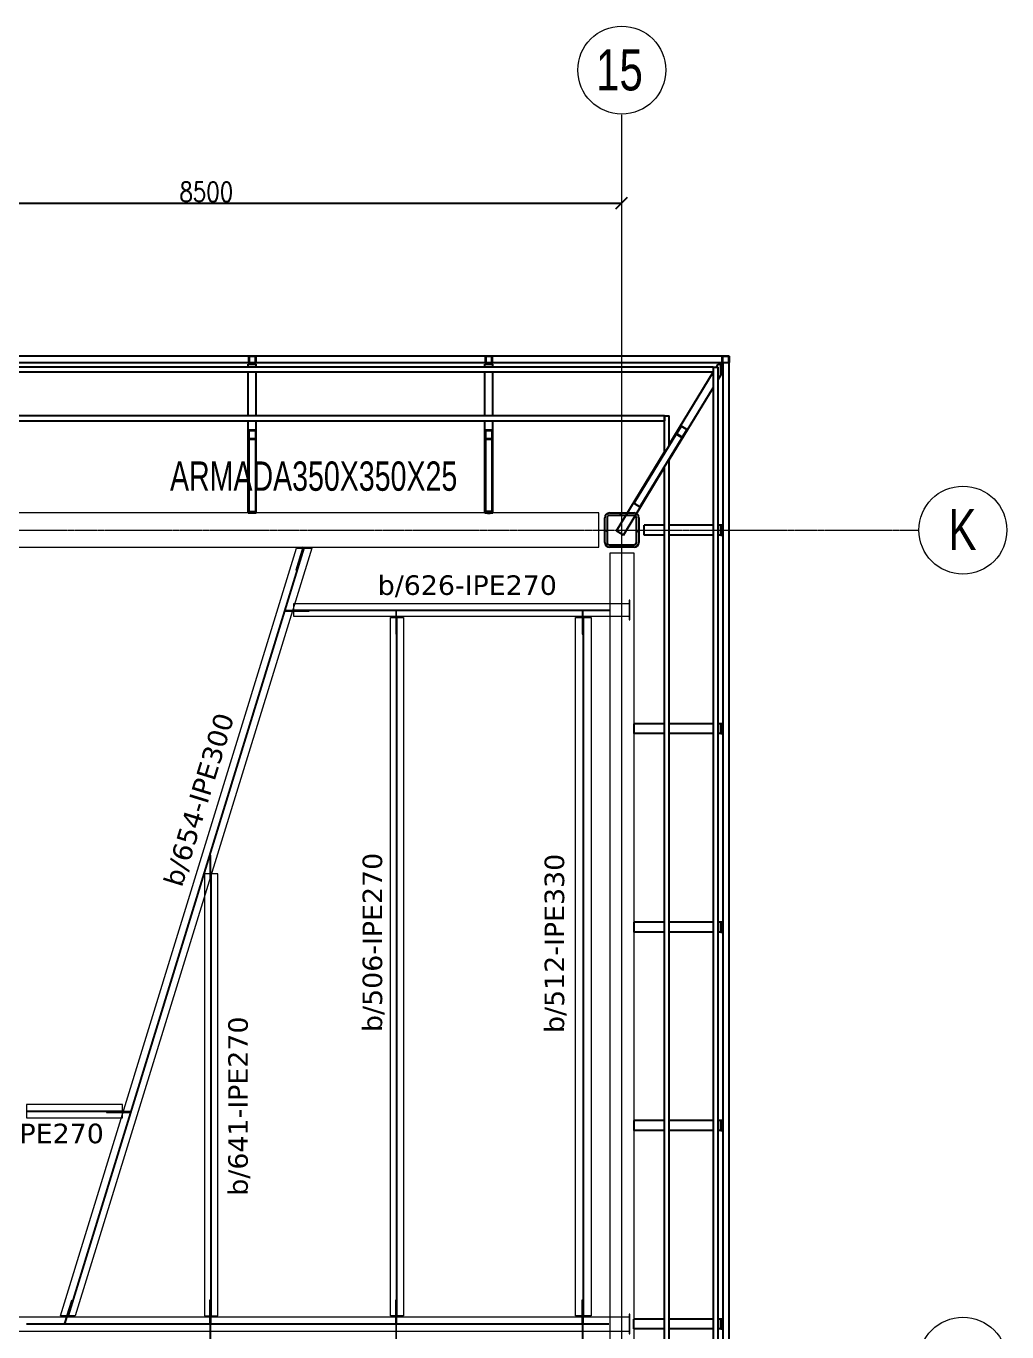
# Model space of a CAD drawing. Header units: millimetres. Extents: x -900 to 75397, y -21218 to 30654.
# Drawn here: x 65364 to 75397, y 17300 to 30654 of the extents above; entities that cross this region are included whole.
import ezdxf

# ---------------------------------------------------------------- set-up
doc = ezdxf.new("R2010")
doc.units = ezdxf.units.MM
doc.header["$LTSCALE"] = 0.9
doc.linetypes.add('Grid Line', pattern=[3.33375, 1.905, -0.47625, 0.47625, -0.47625])
for name, color, linetype, lineweight in [('0-3', 250, 'Continuous', 5), ('A_ALMA', 255, 'Continuous', 5), ('E_COLUMNAS-1', 254, 'Continuous', 25), ('E_COLUMNAS-2', 1, 'Continuous', 9), ('E_COLUMNAS-3', 1, 'Continuous', 35), ('E_COLUMNAS-4', 1, 'Continuous', 25), ('E_EJES', 8, 'Continuous', 9), ('E_EJES-1', 8, 'Grid Line', 9), ('E_TEXTO', 3, 'Continuous', 9), ('E_VIGAS', 5, 'Continuous', 9), ('E_VIGAS-1', 5, 'Continuous', 25), ('E_VIGAS-2', 1, 'Continuous', 25), ('P-PLATINA', 6, 'Continuous', 15), ('S-COLS-HDLN-1', 52, 'Continuous', 9), ('VIGAS_HCB', 253, 'Continuous', 15)]:
    doc.layers.add(name, color=color, linetype=linetype, lineweight=lineweight)
doc.layers.add('COTAS', color=8, linetype='Continuous')
doc.styles.add('Arial Narrow', font='', dxfattribs={"width": 0.85, "height": 0.3})
doc.styles.add('CNI_COTAS', font='romans.shx', dxfattribs={"width": 0.8})
doc.styles.add('Swis721 LtCn BT', font='swisscl.ttf', dxfattribs={"height": 0.42})
doc.styles.add('VERDANA', font='verdana.ttf')
doc.styles.get('Arial Narrow').set_extended_font_data('Arial Narrow')
doc.dimstyles.new('1.5', dxfattribs={"dimscale": 0, "dimtxt": 200, "dimasz": 120, "dimexe": 4, "dimexo": 4, "dimgap": 15, "dimtad": 1, "dimdec": 0, "dimzin": 4, "dimdsep": 46, "dimtxsty": 'CNI_COTAS', "dimblk": 'OBLIQUE', "dimcen": -0.09, "dimclrd": 256, "dimclrt": 3, "dimadec": 0, "dimazin": 0, "dimtfac": 1, "dimtdec": 0, "dimtmove": 2, "dimatfit": 0, "dimldrblk": 'OBLIQUE', "dimfxl": 0.05, "dimtolj": 1, "dimtzin": 0, "dimarcsym": 0})
pattern_1 = [(45, (0, 0), (-0.3768879, 0.3768879), []), (45, (0, 0.571), (-0.3768879, 0.3768879), [])]

# ---------------------------------------------------------------- blocks, each defined once
blk = doc.blocks.new('EST_SFM_VIGA-METALICA-SECCION-C - EST_SFM_VIGA-METALICA-UPN160-1604346-PLANTA DE PISO 14 N_E_ _56_55m')
at = {"layer": 'E_VIGAS-1'}
for p, q in [((30.11, 0.018), (-30.277, 0.018)), ((32.53, 0.018), (30.168, 0.018)), ((34.953, 0.018), (32.588, 0.018)), ((35.017, 0.018), (35.011, 0.018)), ((35.017, 0.018), (35.017, -0.047)), ((-30.272, -0.047), (30.104, -0.047)), ((30.105, -0.047), (30.172, -0.047)), ((30.173, -0.047), (32.524, -0.047)), ((32.525, -0.047), (32.592, -0.047)), ((32.593, -0.047), (34.947, -0.047)), ((34.949, -0.047), (35.015, -0.047))]:
    blk.add_line(p, q, dxfattribs=at)
blk = doc.blocks.new('EST_SFM_VIGA-METALICA-SECCION-C - EST_SFM_VIGA-METALICA-UPN100-1529792-PLANTA DE PISO 14 N_E_ _56_55m')
at = {"layer": 'E_VIGAS-2'}
for p, q in [((-13.568, -0.018), (-13.568, 0.032)), ((-13.263, 0.032), (-13.567, 0.032)), ((13.831, 0.032), (-13.129, 0.032)), ((-13.568, -0.018), (-13.181, -0.018)), ((-13.047, -0.018), (13.749, -0.018))]:
    blk.add_line(p, q, dxfattribs=at)
blk = doc.blocks.new('EST_SFM_VIGA-METALICA-SECCION-C - EST_SFM_VIGA-METALICA-UPN100-1530878-PLANTA DE PISO 14 N_E_ _56_55m')
at = {"layer": 'E_VIGAS-2'}
for p, q in [((-14.294, -0.032), (-14.294, 0.018)), ((14.54, 0.018), (-14.294, 0.018)), ((-14.294, -0.032), (14.54, -0.032))]:
    blk.add_line(p, q, dxfattribs=at)
blk = doc.blocks.new('EST_SFM_VIGA-METALICA-SECCION-C - EST_SFM_VIGA-METALICA-UPN160-1529890-PLANTA DE PISO 14 N_E_ _56_55m')
at = {"layer": 'E_VIGAS-1'}
for p, q in [((14.442, 0.018), (-14.49, 0.018)), ((-14.49, -0.047), (-14.49, 0.016)), ((-14.49, -0.047), (-14.487, -0.047)), ((-14.485, -0.047), (14.437, -0.047))]:
    blk.add_line(p, q, dxfattribs=at)
blk = doc.blocks.new('EST_SFM_VIGA-METALICA-SECCION-C - EST_SFM_VIGA-METALICA-UPN100-1526554-PLANTA DE PISO 14 N_E_ _56_55m')
at = {"layer": 'E_VIGAS-2'}
for p, q in [((34.942, 0.018), (-34.929, 0.018)), ((34.942, 0.018), (34.942, -0.032)), ((-34.929, -0.032), (34.942, -0.032))]:
    blk.add_line(p, q, dxfattribs=at)
blk = doc.blocks.new('EST_SFM_VIGA-METALICA-SECCION-C - EST_SFM_VIGA-METALICA-UPN100-1526616-PLANTA DE PISO 14 N_E_ _56_55m')
at = {"layer": 'E_VIGAS-2'}
for p, q in [((34.044, 0.032), (-34.827, 0.032)), ((34.044, 0.032), (34.044, -0.018)), ((-34.827, -0.018), (34.044, -0.018))]:
    blk.add_line(p, q, dxfattribs=at)
blk = doc.blocks.new('EST_SCM_COLUMNA-METALICA-SECCION-CUADRADA - EST_SCM_COLUMNA-TUBULAR-CUADRADA_PTEØ_70x70 e_3mm-V29-PLANTA DE PISO 14 N_E_ _56_55m')
at = {"layer": 'E_COLUMNAS-1'}
for p, q in [((-0.035, -0.029), (-0.035, 0.029)), ((-0.032, 0.029), (-0.032, -0.029)), ((-0.029, 0.035), (0.029, 0.035)), ((0.029, 0.032), (-0.029, 0.032)), ((0.032, -0.029), (0.032, 0.029)), ((0.035, 0.029), (0.035, -0.029)), ((-0.029, -0.032), (0.029, -0.032)), ((0.029, -0.035), (-0.029, -0.035))]:
    blk.add_line(p, q, dxfattribs=at)
for centre, radius, start, end in [((-0.029, 0.029), 0.006, 90, 180), ((-0.029, 0.029), 0.003, 90, 180), ((0.029, 0.029), 0.006, 0, 90), ((0.029, 0.029), 0.003, 0, 90), ((0.029, 0.029), 0.006, 10, 80), ((0.029, 0.029), 0.003, 30, 60), ((-0.029, -0.029), 0.006, 180, 270), ((-0.029, -0.029), 0.003, 180, 270), ((0.029, -0.029), 0.006, 270, 0), ((0.029, -0.029), 0.003, 270, 360)]:
    blk.add_arc(centre, radius, start, end, dxfattribs=at)
blk = doc.blocks.new('EST_SCM_COLUMNA-METALICA-SECCION-CUADRADA - EST_SCM_COLUMNA-TUBULAR-CUADRADA_PTEØ_70x70 e_3mm-V35-PLANTA DE PISO 14 N_E_ _56_55m')
at = {"layer": 'E_COLUMNAS-2'}
h = blk.add_hatch(dxfattribs=at)
h.set_pattern_fill('FP_4', color=256, style=0, pattern_type=2)
h.set_pattern_definition([(315, (-7.522, 167.908), (0.15909903, 0.15909903), [])])
h.paths.add_polyline_path([(-0.029, 0.035), (-0.033, 0.033), (-0.035, 0.029), (-0.031, 0.031)])
h.paths.add_polyline_path([(0.029, 0.035), (-0.029, 0.035), (-0.029, 0.032), (0.029, 0.032)])
h.paths.add_polyline_path([(0.029, 0.035), (0.031, 0.031), (0.035, 0.029), (0.033, 0.033)])
h.paths.add_polyline_path([(-0.035, -0.029), (-0.033, -0.033), (-0.029, -0.035), (-0.031, -0.031)])
h.paths.add_polyline_path([(-0.035, 0.029), (-0.035, -0.029), (-0.032, -0.029), (-0.032, 0.029)])
h.paths.add_polyline_path([(0.035, -0.029), (0.031, -0.031), (0.029, -0.035), (0.033, -0.033)])
h.paths.add_polyline_path([(0.032, 0.029), (0.032, -0.029), (0.035, -0.029), (0.035, 0.029)])
h.paths.add_polyline_path([(-0.029, -0.032), (-0.029, -0.035), (0.029, -0.035), (0.029, -0.032), (0.018, -0.032)])
at = {"layer": 'E_COLUMNAS-1'}
for p, q in [((-0.035, -0.029), (-0.035, 0.029)), ((-0.032, 0.029), (-0.032, -0.029)), ((-0.029, 0.035), (0.029, 0.035)), ((0.029, 0.032), (-0.029, 0.032)), ((0.032, -0.029), (0.032, 0.029)), ((0.035, 0.029), (0.035, -0.029)), ((-0.029, -0.032), (0.029, -0.032)), ((0.029, -0.035), (-0.029, -0.035))]:
    blk.add_line(p, q, dxfattribs=at)
for centre, radius, start, end in [((-0.029, 0.029), 0.006, 90, 180), ((-0.029, 0.029), 0.006, 90, 170), ((-0.029, 0.029), 0.003, 90, 180), ((-0.029, 0.029), 0.003, 90, 150), ((0.029, 0.029), 0.006, 0, 90), ((0.029, 0.029), 0.006, 10, 90), ((0.029, 0.029), 0.003, 0, 90), ((0.029, 0.029), 0.003, 30, 90), ((-0.029, -0.029), 0.006, 180, 270), ((-0.029, -0.029), 0.003, 180, 270), ((0.029, -0.029), 0.006, 270, 0), ((0.029, -0.029), 0.003, 270, 360)]:
    blk.add_arc(centre, radius, start, end, dxfattribs=at)
blk = doc.blocks.new('EST_SCM_COLUMNA-METALICA-SECCION-CUADRADA - EST_SCM_COLUMNA-TUBULAR-CUADRADA_PTEØ_70x70 e_3mm-V36-PLANTA DE PISO 14 N_E_ _56_55m')
at = {"layer": 'E_COLUMNAS-1'}
for p, q in [((-0.035, -0.029), (-0.035, 0.029)), ((-0.032, 0.029), (-0.032, -0.029)), ((-0.029, 0.035), (0.029, 0.035)), ((0.029, 0.032), (-0.029, 0.032)), ((0.032, -0.029), (0.032, 0.029)), ((0.035, 0.029), (0.035, -0.029)), ((-0.029, -0.032), (0.029, -0.032)), ((0.029, -0.035), (-0.029, -0.035))]:
    blk.add_line(p, q, dxfattribs=at)
for centre, radius, start, end in [((-0.029, 0.029), 0.006, 90, 180), ((-0.029, 0.029), 0.006, 90, 170), ((-0.029, 0.029), 0.003, 90, 180), ((-0.029, 0.029), 0.003, 90, 150), ((0.029, 0.029), 0.006, 0, 90), ((0.029, 0.029), 0.006, 10, 90), ((0.029, 0.029), 0.003, 0, 90), ((0.029, 0.029), 0.003, 30, 90), ((-0.029, -0.029), 0.006, 180, 270), ((-0.029, -0.029), 0.003, 180, 270), ((0.029, -0.029), 0.006, 270, 0), ((0.029, -0.029), 0.003, 270, 360)]:
    blk.add_arc(centre, radius, start, end, dxfattribs=at)
blk = doc.blocks.new('DCTIB_CNI_EST_MOD-1A-FAC_0001_rvt-2-PLANTA DE PISO 14 N_E_ _56_55m')
at = {"layer": 'E_VIGAS'}
h = blk.add_hatch(dxfattribs=at)
h.set_pattern_fill('FP_2', color=256, style=0, pattern_type=2)
h.set_pattern_definition(pattern_1)
h.paths.add_polyline_path([(-5.547, 167.111), (-5.545, 167.113), (-5.6, 167.146), (-5.601, 167.145), (-5.547, 167.112)])
h.paths.add_polyline_path([(-5.498, 167.191), (-5.497, 167.193), (-5.552, 167.226), (-5.553, 167.224), (-5.547, 167.221)])
h = blk.add_hatch(dxfattribs=at)
h.set_pattern_fill('FP_2', color=256, style=0, pattern_type=2)
h.set_pattern_definition(pattern_1)
h.paths.add_polyline_path([(-9.974, 167.094), (-9.91, 167.094), (-9.91, 167.096), (-9.974, 167.096)])
h.paths.add_polyline_path([(-9.977, 167.098), (-9.976, 167.098), (-9.977, 167.18)])
h.paths.add_polyline_path([(-9.909, 167.098), (-9.907, 167.098), (-9.909, 167.18)])
h.paths.add_polyline_path([(-9.974, 167.182), (-9.91, 167.182), (-9.91, 167.184), (-9.974, 167.184)])
at = {"layer": 'E_COLUMNAS-1'}
for centre, radius, start, end in [((-9.971, 167.879), 0.006, 190, 270), ((-9.971, 167.879), 0.006, 190, 270), ((-9.971, 167.879), 0.003, 210, 270), ((-9.971, 167.879), 0.003, 210, 270), ((-9.913, 167.879), 0.006, 270, 350), ((-9.913, 167.879), 0.006, 270, 350), ((-9.913, 167.879), 0.003, 270, 330), ((-9.913, 167.879), 0.003, 270, 330), ((-7.551, 167.879), 0.006, 190, 270), ((-7.551, 167.879), 0.006, 190, 270), ((-7.551, 167.879), 0.003, 210, 270), ((-7.551, 167.879), 0.003, 210, 270), ((-7.493, 167.879), 0.006, 270, 350), ((-7.493, 167.879), 0.006, 270, 350), ((-7.493, 167.879), 0.003, 270, 330), ((-7.493, 167.879), 0.003, 270, 330), ((-5.128, 167.879), 0.006, 190, 260), ((-5.128, 167.879), 0.006, 190, 260), ((-5.128, 167.879), 0.003, 210, 240), ((-5.128, 167.879), 0.003, 210, 240)]:
    blk.add_arc(centre, radius, start, end, dxfattribs=at)
at = {"layer": 'E_VIGAS-1'}
for p, q in [((-9.945, 167.876), (-9.945, 167.878)), ((-9.945, 167.864), (-9.945, 167.873)), ((-9.945, 167.859), (-9.945, 167.864)), ((-9.94, 167.878), (-9.94, 167.876)), ((-9.94, 167.873), (-9.94, 167.864)), ((-9.94, 167.864), (-9.94, 167.859)), ((-7.525, 167.876), (-7.525, 167.878)), ((-7.525, 167.864), (-7.525, 167.873)), ((-7.525, 167.859), (-7.525, 167.864)), ((-7.52, 167.878), (-7.52, 167.876)), ((-7.52, 167.873), (-7.52, 167.864)), ((-7.52, 167.864), (-7.52, 167.859)), ((-5.158, 167.878), (-5.17, 167.859)), ((-5.153, 167.873), (-5.153, 167.875)), ((-5.151, 167.868), (-5.152, 167.87)), ((-5.149, 167.864), (-5.15, 167.865)), ((-9.983, 167.859), (-9.955, 167.859)), ((-9.983, 167.858), (-9.983, 167.859)), ((-9.983, 167.858), (-9.901, 167.858)), ((-9.901, 167.858), (-9.983, 167.858)), ((-9.983, 167.83), (-9.983, 167.858)), ((-9.983, 167.33), (-9.983, 167.78)), ((-9.929, 167.859), (-9.901, 167.859)), ((-9.901, 167.859), (-9.901, 167.858)), ((-9.901, 167.83), (-9.901, 167.858)), ((-9.901, 167.33), (-9.901, 167.78)), ((-7.535, 167.859), (-7.563, 167.859)), ((-7.563, 167.859), (-7.535, 167.859)), ((-7.563, 167.858), (-7.563, 167.859)), ((-7.563, 167.858), (-7.481, 167.858)), ((-7.481, 167.858), (-7.563, 167.858)), ((-7.563, 167.83), (-7.563, 167.858)), ((-7.563, 167.33), (-7.563, 167.78)), ((-7.509, 167.859), (-7.481, 167.859)), ((-7.481, 167.859), (-7.509, 167.859)), ((-7.481, 167.859), (-7.481, 167.858)), ((-7.481, 167.83), (-7.481, 167.858)), ((-7.481, 167.33), (-7.481, 167.78)), ((-5.677, 167.038), (-5.227, 167.777)), ((-5.194, 167.83), (-5.177, 167.858)), ((-5.177, 167.859), (-5.148, 167.859)), ((-5.177, 167.858), (-5.149, 167.858)), ((-5.149, 167.858), (-5.177, 167.858)), ((-5.177, 167.701), (-5.149, 167.747)), ((-5.149, 167.747), (-5.149, 167.858)), ((-5.148, 167.853), (-5.148, 167.859)), ((-5.148, 167.859), (-5.148, 167.853)), ((-5.148, 167.802), (-5.148, 167.749)), ((-5.147, 167.761), (-5.129, 167.791)), ((-5.146, 167.835), (-5.143, 167.84)), ((-5.143, 167.831), (-5.146, 167.826)), ((-5.677, 166.88), (-5.227, 167.619)), ((-9.983, 166.337), (-9.983, 167.28)), ((-9.901, 166.337), (-9.901, 167.28)), ((-7.563, 166.337), (-7.563, 167.28)), ((-7.481, 166.337), (-7.481, 167.28)), ((-5.556, 167.224), (-5.602, 167.15)), ((-5.6, 167.149), (-5.555, 167.223)), ((-5.555, 167.223), (-5.56, 167.216)), ((-5.553, 167.224), (-5.498, 167.191)), ((-5.497, 167.193), (-5.552, 167.226)), ((-9.977, 167.18), (-9.977, 167.098)), ((-9.977, 167.098), (-9.977, 166.357)), ((-9.976, 167.18), (-9.976, 167.172)), ((-9.976, 167.098), (-9.976, 167.18)), ((-9.976, 167.098), (-9.976, 167.094)), ((-9.91, 167.184), (-9.974, 167.184)), ((-9.974, 167.182), (-9.91, 167.182)), ((-9.91, 167.096), (-9.974, 167.096)), ((-9.974, 167.094), (-9.91, 167.094)), ((-9.909, 167.172), (-9.909, 167.18)), ((-9.909, 167.18), (-9.909, 167.098)), ((-9.909, 167.094), (-9.909, 167.098)), ((-9.907, 167.098), (-9.907, 167.18)), ((-9.907, 166.357), (-9.907, 167.098)), ((-7.557, 167.18), (-7.557, 167.098)), ((-7.557, 167.098), (-7.557, 166.361)), ((-7.556, 167.18), (-7.556, 167.172)), ((-7.556, 167.098), (-7.556, 167.18)), ((-7.556, 167.098), (-7.556, 167.094)), ((-7.49, 167.184), (-7.554, 167.184)), ((-7.554, 167.182), (-7.49, 167.182)), ((-7.49, 167.096), (-7.554, 167.096)), ((-7.554, 167.094), (-7.49, 167.094)), ((-7.489, 167.172), (-7.489, 167.18)), ((-7.489, 167.18), (-7.489, 167.098)), ((-7.489, 167.094), (-7.489, 167.098)), ((-7.487, 167.098), (-7.487, 167.18)), ((-7.487, 166.361), (-7.487, 167.098)), ((-5.602, 167.15), (-6.034, 166.44)), ((-5.974, 166.404), (-5.542, 167.113)), ((-5.6, 167.149), (-5.602, 167.146)), ((-5.601, 167.145), (-5.547, 167.111)), ((-5.545, 167.113), (-5.6, 167.146)), ((-5.545, 167.111), (-5.543, 167.114)), ((-5.498, 167.188), (-5.543, 167.114)), ((-5.542, 167.113), (-5.497, 167.188)), ((-5.502, 167.181), (-5.498, 167.188)), ((-6.215, 166.155), (-5.727, 166.956)), ((-6.145, 166.112), (-5.727, 166.798)), ((-6.033, 166.435), (-5.979, 166.402)), ((-9.901, 166.337), (-9.983, 166.337)), ((-9.974, 166.353), (-9.91, 166.353)), ((-7.481, 166.337), (-7.563, 166.337)), ((-7.535, 166.337), (-7.563, 166.337)), ((-7.554, 166.357), (-7.49, 166.357)), ((-7.525, 166.337), (-7.519, 166.337)), ((-7.525, 166.337), (-7.525, 166.337)), ((-7.52, 166.337), (-7.52, 166.337)), ((-7.481, 166.337), (-7.509, 166.337)), ((-6.145, 166.112), (-6.215, 166.155)), ((-5.934, 166.112), (-5.934, 166.212)), ((-5.727, 166.212), (-5.934, 166.212)), ((-5.227, 166.212), (-5.677, 166.212)), ((-5.149, 166.212), (-5.177, 166.212)), ((-5.149, 166.212), (-5.149, 166.112)), ((-5.149, 166.112), (-5.149, 166.212)), ((-5.149, 166.212), (-5.148, 166.212)), ((-5.148, 166.212), (-5.148, 166.175)), ((-5.129, 166.212), (-5.148, 166.212)), ((-5.148, 166.165), (-5.143, 166.165)), ((-5.143, 166.165), (-5.148, 166.165)), ((-5.148, 166.165), (-5.143, 166.165)), ((-5.143, 166.16), (-5.148, 166.16)), ((-5.143, 166.16), (-5.148, 166.16)), ((-5.148, 166.16), (-5.143, 166.16)), ((-5.148, 166.15), (-5.148, 166.112)), ((-5.143, 166.165), (-5.129, 166.165)), ((-5.129, 166.16), (-5.143, 166.16)), ((-5.727, 166.112), (-5.934, 166.112)), ((-5.227, 166.112), (-5.677, 166.112)), ((-5.149, 166.112), (-5.177, 166.112)), ((-5.148, 166.112), (-5.149, 166.112)), ((-5.148, 166.112), (-5.129, 166.112)), ((-6.037, 164.082), (-6.037, 164.182)), ((-5.727, 164.182), (-6.037, 164.182)), ((-5.227, 164.182), (-5.677, 164.182)), ((-5.149, 164.182), (-5.177, 164.182)), ((-5.149, 164.182), (-5.149, 164.082)), ((-5.149, 164.082), (-5.149, 164.182)), ((-5.149, 164.182), (-5.148, 164.182)), ((-5.148, 164.182), (-5.148, 164.145)), ((-5.129, 164.182), (-5.148, 164.182)), ((-5.148, 164.135), (-5.143, 164.135)), ((-5.143, 164.135), (-5.148, 164.135)), ((-5.148, 164.135), (-5.143, 164.135)), ((-5.143, 164.13), (-5.148, 164.13)), ((-5.143, 164.13), (-5.148, 164.13)), ((-5.148, 164.13), (-5.143, 164.13)), ((-5.143, 164.135), (-5.129, 164.135)), ((-5.129, 164.13), (-5.143, 164.13)), ((-5.727, 164.082), (-6.037, 164.082)), ((-5.227, 164.082), (-5.677, 164.082)), ((-5.149, 164.082), (-5.177, 164.082)), ((-5.148, 164.082), (-5.149, 164.082)), ((-5.148, 164.12), (-5.148, 164.082)), ((-5.148, 164.082), (-5.129, 164.082)), ((-6.037, 162.052), (-6.037, 162.152)), ((-5.727, 162.152), (-6.037, 162.152)), ((-5.227, 162.152), (-5.677, 162.152)), ((-5.149, 162.152), (-5.177, 162.152)), ((-5.149, 162.152), (-5.149, 162.052)), ((-5.149, 162.052), (-5.149, 162.152)), ((-5.149, 162.152), (-5.148, 162.152)), ((-5.148, 162.152), (-5.148, 162.115)), ((-5.129, 162.152), (-5.148, 162.152)), ((-5.727, 162.052), (-6.037, 162.052)), ((-5.227, 162.052), (-5.677, 162.052)), ((-5.149, 162.052), (-5.177, 162.052)), ((-5.148, 162.052), (-5.149, 162.052)), ((-5.148, 162.105), (-5.143, 162.105)), ((-5.143, 162.105), (-5.148, 162.105)), ((-5.148, 162.105), (-5.143, 162.105)), ((-5.143, 162.1), (-5.148, 162.1)), ((-5.143, 162.1), (-5.148, 162.1)), ((-5.148, 162.1), (-5.143, 162.1)), ((-5.148, 162.09), (-5.148, 162.052)), ((-5.148, 162.052), (-5.129, 162.052)), ((-5.143, 162.105), (-5.129, 162.105)), ((-5.129, 162.1), (-5.143, 162.1)), ((-6.037, 160.023), (-6.037, 160.123)), ((-5.727, 160.123), (-6.037, 160.123)), ((-5.227, 160.123), (-5.677, 160.123)), ((-5.149, 160.123), (-5.177, 160.123)), ((-5.149, 160.123), (-5.149, 160.023)), ((-5.149, 160.023), (-5.149, 160.123)), ((-5.149, 160.123), (-5.148, 160.123)), ((-5.148, 160.123), (-5.148, 160.085)), ((-5.129, 160.123), (-5.148, 160.123)), ((-5.727, 160.023), (-6.037, 160.023)), ((-5.227, 160.023), (-5.677, 160.023)), ((-5.149, 160.023), (-5.177, 160.023)), ((-5.148, 160.023), (-5.149, 160.023)), ((-5.148, 160.075), (-5.143, 160.075)), ((-5.143, 160.075), (-5.148, 160.075)), ((-5.148, 160.075), (-5.143, 160.075)), ((-5.143, 160.07), (-5.148, 160.07)), ((-5.143, 160.07), (-5.148, 160.07)), ((-5.148, 160.07), (-5.143, 160.07)), ((-5.148, 160.06), (-5.148, 160.023)), ((-5.148, 160.023), (-5.129, 160.023)), ((-5.143, 160.075), (-5.129, 160.075)), ((-5.129, 160.07), (-5.143, 160.07)), ((-6.038, 157.993), (-6.038, 158.093)), ((-5.727, 158.093), (-6.038, 158.093)), ((-5.727, 157.993), (-6.038, 157.993)), ((-5.227, 158.093), (-5.677, 158.093)), ((-5.227, 157.993), (-5.677, 157.993)), ((-5.149, 158.093), (-5.177, 158.093)), ((-5.149, 157.993), (-5.177, 157.993)), ((-5.149, 158.093), (-5.149, 157.993)), ((-5.149, 157.993), (-5.149, 158.093)), ((-5.149, 158.093), (-5.148, 158.093)), ((-5.148, 157.993), (-5.149, 157.993)), ((-5.148, 158.093), (-5.148, 158.055)), ((-5.129, 158.093), (-5.148, 158.093)), ((-5.148, 158.045), (-5.143, 158.045)), ((-5.143, 158.045), (-5.148, 158.045)), ((-5.148, 158.045), (-5.143, 158.045)), ((-5.143, 158.04), (-5.148, 158.04)), ((-5.143, 158.04), (-5.148, 158.04)), ((-5.148, 158.04), (-5.143, 158.04)), ((-5.148, 158.03), (-5.148, 157.993)), ((-5.148, 157.993), (-5.129, 157.993)), ((-5.143, 158.045), (-5.129, 158.045)), ((-5.129, 158.04), (-5.143, 158.04))]:
    blk.add_line(p, q, dxfattribs=at)
at = {"layer": 'E_VIGAS-1', "flags": 128}
for points in [[(-5.135, 167.854), (-5.138, 167.855), (-5.142, 167.857), (-5.146, 167.861), (-5.149, 167.864), (-5.152, 167.869), (-5.153, 167.874), (-5.154, 167.878)], [(-5.143, 167.84), (-5.138, 167.848), (-5.133, 167.857), (-5.129, 167.863)], [(-5.177, 167.858), (-5.177, 167.858), (-5.177, 167.859)], [(-5.148, 167.749), (-5.149, 167.747), (-5.149, 167.747)], [(-5.129, 167.854), (-5.133, 167.847), (-5.138, 167.838), (-5.143, 167.831)], [(-5.552, 167.226), (-5.552, 167.226), (-5.553, 167.226), (-5.554, 167.226), (-5.555, 167.226), (-5.555, 167.225), (-5.556, 167.225), (-5.556, 167.224)], [(-5.555, 167.223), (-5.555, 167.224), (-5.555, 167.224), (-5.554, 167.224), (-5.554, 167.224), (-5.554, 167.224), (-5.553, 167.224), (-5.553, 167.224), (-5.553, 167.224)], [(-9.974, 167.184), (-9.975, 167.184), (-9.975, 167.184), (-9.976, 167.183), (-9.976, 167.183), (-9.977, 167.182), (-9.977, 167.181), (-9.977, 167.18)], [(-9.977, 167.098), (-9.977, 167.097), (-9.977, 167.096), (-9.976, 167.095), (-9.976, 167.095), (-9.975, 167.094), (-9.975, 167.094), (-9.974, 167.094)], [(-9.976, 167.18), (-9.976, 167.181), (-9.975, 167.181), (-9.975, 167.182), (-9.975, 167.182), (-9.975, 167.182), (-9.974, 167.182), (-9.974, 167.182)], [(-9.974, 167.096), (-9.974, 167.096), (-9.975, 167.096), (-9.975, 167.096), (-9.975, 167.096), (-9.975, 167.097), (-9.976, 167.097), (-9.976, 167.098)], [(-9.907, 167.18), (-9.907, 167.181), (-9.907, 167.182), (-9.908, 167.183), (-9.908, 167.183), (-9.909, 167.184), (-9.909, 167.184), (-9.91, 167.184)], [(-9.91, 167.182), (-9.91, 167.182), (-9.909, 167.182), (-9.909, 167.182), (-9.909, 167.182), (-9.909, 167.181), (-9.909, 167.181), (-9.909, 167.18)], [(-9.91, 167.094), (-9.909, 167.094), (-9.909, 167.094), (-9.908, 167.095), (-9.908, 167.095), (-9.907, 167.096), (-9.907, 167.097), (-9.907, 167.098)], [(-9.909, 167.098), (-9.909, 167.097), (-9.909, 167.097), (-9.909, 167.096), (-9.909, 167.096), (-9.909, 167.096), (-9.91, 167.096), (-9.91, 167.096)], [(-7.554, 167.184), (-7.555, 167.184), (-7.555, 167.184), (-7.556, 167.183), (-7.556, 167.183), (-7.557, 167.182), (-7.557, 167.181), (-7.557, 167.18)], [(-7.557, 167.098), (-7.557, 167.097), (-7.557, 167.096), (-7.556, 167.095), (-7.556, 167.095), (-7.555, 167.094), (-7.555, 167.094), (-7.554, 167.094)], [(-7.556, 167.18), (-7.556, 167.181), (-7.555, 167.181), (-7.555, 167.182), (-7.555, 167.182), (-7.555, 167.182), (-7.554, 167.182), (-7.554, 167.182)], [(-7.554, 167.096), (-7.554, 167.096), (-7.555, 167.096), (-7.555, 167.096), (-7.555, 167.096), (-7.555, 167.097), (-7.556, 167.097), (-7.556, 167.098)], [(-7.487, 167.18), (-7.487, 167.181), (-7.487, 167.182), (-7.488, 167.183), (-7.488, 167.183), (-7.489, 167.184), (-7.489, 167.184), (-7.49, 167.184)], [(-7.49, 167.182), (-7.49, 167.182), (-7.489, 167.182), (-7.489, 167.182), (-7.489, 167.182), (-7.489, 167.181), (-7.489, 167.181), (-7.489, 167.18)], [(-7.49, 167.094), (-7.489, 167.094), (-7.489, 167.094), (-7.488, 167.095), (-7.488, 167.095), (-7.487, 167.096), (-7.487, 167.097), (-7.487, 167.098)], [(-7.489, 167.098), (-7.489, 167.097), (-7.489, 167.097), (-7.489, 167.096), (-7.489, 167.096), (-7.489, 167.096), (-7.49, 167.096), (-7.49, 167.096)], [(-5.602, 167.15), (-5.602, 167.149), (-5.602, 167.148), (-5.602, 167.147), (-5.602, 167.146), (-5.602, 167.146), (-5.602, 167.145), (-5.601, 167.145)], [(-5.6, 167.146), (-5.6, 167.147), (-5.601, 167.147), (-5.601, 167.147), (-5.601, 167.148), (-5.601, 167.148), (-5.601, 167.149), (-5.6, 167.149)], [(-5.547, 167.111), (-5.546, 167.111), (-5.545, 167.111), (-5.544, 167.111), (-5.544, 167.112), (-5.543, 167.112), (-5.542, 167.113), (-5.542, 167.113)], [(-5.543, 167.114), (-5.543, 167.114), (-5.544, 167.113), (-5.544, 167.113), (-5.544, 167.113), (-5.545, 167.113), (-5.545, 167.113), (-5.545, 167.113)], [(-5.498, 167.191), (-5.498, 167.191), (-5.498, 167.19), (-5.498, 167.19), (-5.498, 167.19), (-5.498, 167.189), (-5.498, 167.189), (-5.498, 167.188)], [(-5.497, 167.188), (-5.496, 167.188), (-5.496, 167.189), (-5.496, 167.19), (-5.496, 167.191), (-5.496, 167.192), (-5.497, 167.192), (-5.497, 167.193)], [(-6.034, 166.44), (-6.034, 166.44), (-6.034, 166.439), (-6.034, 166.438), (-6.034, 166.437), (-6.034, 166.436), (-6.034, 166.436), (-6.033, 166.435)], [(-5.979, 166.402), (-5.978, 166.402), (-5.977, 166.402), (-5.977, 166.402), (-5.976, 166.402), (-5.975, 166.403), (-5.974, 166.403), (-5.974, 166.404)], [(-9.977, 166.357), (-9.977, 166.356), (-9.977, 166.355), (-9.976, 166.355), (-9.976, 166.354), (-9.975, 166.354), (-9.975, 166.353), (-9.974, 166.353)], [(-9.91, 166.353), (-9.909, 166.353), (-9.909, 166.354), (-9.908, 166.354), (-9.908, 166.355), (-9.907, 166.355), (-9.907, 166.356), (-9.907, 166.357)], [(-7.557, 166.361), (-7.557, 166.36), (-7.557, 166.359), (-7.556, 166.359), (-7.556, 166.358), (-7.555, 166.358), (-7.555, 166.357), (-7.554, 166.357)], [(-7.49, 166.357), (-7.489, 166.357), (-7.489, 166.358), (-7.488, 166.358), (-7.488, 166.359), (-7.487, 166.359), (-7.487, 166.36), (-7.487, 166.361)]]:
    blk.add_lwpolyline(points, dxfattribs=at)
at = {"layer": 'E_VIGAS-1'}
for centre, start_param, end_param in [((-7.535, 166.337), 4.712389, 6.283185), ((-7.535, 166.337), 0.785398, 1.308997), ((-7.535, 166.337), 0, 0.523599), ((-7.509, 166.337), 3.141593, 4.712389), ((-7.509, 166.337), 2.617994, 3.141593), ((-7.509, 166.337), 1.832596, 2.356194)]:
    blk.add_ellipse(centre, major_axis=(0.0107, 0), ratio=0.003149, start_param=start_param, end_param=end_param, dxfattribs=at)
for points, knots in [([(-9.945, 167.864), (-9.945, 167.863), (-9.945, 167.862), (-9.947, 167.86), (-9.948, 167.86), (-9.95, 167.859), (-9.951, 167.859), (-9.952, 167.859), (-9.954, 167.859), (-9.955, 167.859)], [0, 0, 0, 0, 0.285714, 0.428571, 0.571429, 0.678571, 0.732143, 0.785714, 1, 1, 1, 1]), ([(-9.955, 167.859), (-9.954, 167.859), (-9.953, 167.859), (-9.95, 167.859), (-9.948, 167.86), (-9.946, 167.86), (-9.945, 167.862), (-9.945, 167.863), (-9.945, 167.864)], [0, 0, 0, 0, 0.142857, 0.285714, 0.428571, 0.571429, 0.785714, 1, 1, 1, 1]), ([(-9.94, 167.864), (-9.94, 167.863), (-9.939, 167.862), (-9.938, 167.86), (-9.936, 167.86), (-9.935, 167.859), (-9.934, 167.859), (-9.932, 167.859), (-9.93, 167.859), (-9.929, 167.859)], [0, 0, 0, 0, 0.285714, 0.428571, 0.571429, 0.678571, 0.732143, 0.785714, 1, 1, 1, 1]), ([(-9.929, 167.859), (-9.93, 167.859), (-9.931, 167.859), (-9.934, 167.859), (-9.936, 167.86), (-9.938, 167.86), (-9.939, 167.862), (-9.94, 167.863), (-9.94, 167.864)], [0, 0, 0, 0, 0.142857, 0.285714, 0.428571, 0.571429, 0.785714, 1, 1, 1, 1]), ([(-7.525, 167.864), (-7.525, 167.863), (-7.525, 167.862), (-7.527, 167.86), (-7.528, 167.86), (-7.53, 167.859), (-7.531, 167.859), (-7.532, 167.859), (-7.534, 167.859), (-7.535, 167.859)], [0, 0, 0, 0, 0.285714, 0.428571, 0.571429, 0.678571, 0.732143, 0.785714, 1, 1, 1, 1]), ([(-7.535, 167.859), (-7.534, 167.859), (-7.533, 167.859), (-7.53, 167.859), (-7.528, 167.859), (-7.526, 167.86), (-7.525, 167.862), (-7.525, 167.863), (-7.525, 167.864)], [0, 0, 0, 0, 0.142857, 0.285714, 0.428571, 0.571429, 0.785714, 1, 1, 1, 1]), ([(-7.52, 167.864), (-7.52, 167.863), (-7.519, 167.861), (-7.518, 167.86), (-7.516, 167.86), (-7.515, 167.859), (-7.514, 167.859), (-7.512, 167.859), (-7.51, 167.859), (-7.509, 167.859)], [0, 0, 0, 0, 0.285714, 0.428571, 0.571429, 0.678571, 0.732143, 0.785714, 1, 1, 1, 1]), ([(-7.509, 167.859), (-7.51, 167.859), (-7.511, 167.859), (-7.514, 167.859), (-7.516, 167.86), (-7.518, 167.86), (-7.519, 167.862), (-7.52, 167.863), (-7.52, 167.864)], [0, 0, 0, 0, 0.142857, 0.285714, 0.428571, 0.571429, 0.785714, 1, 1, 1, 1]), ([(-5.148, 167.853), (-5.148, 167.852), (-5.148, 167.85), (-5.148, 167.848), (-5.148, 167.847), (-5.148, 167.846), (-5.148, 167.845), (-5.148, 167.844), (-5.148, 167.844), (-5.148, 167.843), (-5.147, 167.843), (-5.147, 167.843), (-5.147, 167.843)], [-1, -1, -1, -1, -0.8571429, -0.7857143, -0.75, -0.7142857, -0.6785714, -0.6428571, -0.6071429, -0.5892857, -0.5803571, -0.5714286, -0.5714286, -0.5714286, -0.5714286]), ([(-5.143, 167.84), (-5.143, 167.84), (-5.144, 167.839), (-5.144, 167.839), (-5.145, 167.838), (-5.145, 167.838), (-5.145, 167.838), (-5.146, 167.838), (-5.146, 167.838), (-5.146, 167.838), (-5.146, 167.839), (-5.147, 167.839), (-5.147, 167.84), (-5.147, 167.84), (-5.147, 167.84), (-5.147, 167.84), (-5.147, 167.84), (-5.147, 167.841), (-5.147, 167.841), (-5.147, 167.842), (-5.147, 167.842), (-5.147, 167.843), (-5.147, 167.843), (-5.147, 167.843), (-5.148, 167.843), (-5.148, 167.844), (-5.148, 167.844), (-5.148, 167.845), (-5.148, 167.846), (-5.148, 167.847), (-5.148, 167.848), (-5.148, 167.85), (-5.148, 167.852), (-5.148, 167.853)], [-1, -1, -1, -1, -0.928571, -0.857143, -0.839286, -0.821429, -0.785714, -0.75, -0.714286, -0.678571, -0.642857, -0.607143, -0.589286, -0.580357, -0.571429, -0.5625, -0.553571, -0.535714, -0.5, -0.464286, -0.446429, -0.4375, -0.428571, -0.419643, -0.410714, -0.392857, -0.357143, -0.321429, -0.285714, -0.25, -0.214286, -0.142857, 0, 0, 0, 0]), ([(-5.143, 167.831), (-5.144, 167.829), (-5.146, 167.824), (-5.147, 167.816), (-5.148, 167.809), (-5.148, 167.804), (-5.148, 167.802)], [0, 0, 0, 0, 0.285714, 0.571429, 0.785714, 1, 1, 1, 1]), ([(-5.146, 167.838), (-5.146, 167.838), (-5.146, 167.838), (-5.145, 167.838), (-5.145, 167.838), (-5.145, 167.838), (-5.144, 167.839), (-5.144, 167.839), (-5.143, 167.84), (-5.143, 167.84)], [-0.2857143, -0.2857143, -0.2857143, -0.2857143, -0.25, -0.2142857, -0.1785714, -0.1607143, -0.1428571, -0.0714286, 0, 0, 0, 0]), ([(-5.146, 167.824), (-5.145, 167.825), (-5.145, 167.827), (-5.143, 167.83), (-5.143, 167.831)], [0.7143088, 0.7143088, 0.7143088, 0.7143088, 0.8571429, 1, 1, 1, 1]), ([(-5.148, 166.175), (-5.148, 166.174), (-5.148, 166.173), (-5.147, 166.17), (-5.147, 166.169), (-5.146, 166.167), (-5.145, 166.165), (-5.143, 166.165), (-5.143, 166.165)], [0, 0, 0, 0, 0.142857, 0.285714, 0.428571, 0.571429, 0.785714, 1, 1, 1, 1]), ([(-5.143, 166.16), (-5.143, 166.16), (-5.144, 166.159), (-5.145, 166.159), (-5.146, 166.158), (-5.147, 166.156), (-5.147, 166.155), (-5.147, 166.154), (-5.148, 166.152), (-5.148, 166.151), (-5.148, 166.15)], [0, 0, 0, 0, 0.142857, 0.285714, 0.428571, 0.571429, 0.678571, 0.732143, 0.785714, 1, 1, 1, 1]), ([(-5.148, 164.145), (-5.148, 164.144), (-5.148, 164.143), (-5.147, 164.14), (-5.147, 164.139), (-5.146, 164.137), (-5.145, 164.136), (-5.143, 164.135), (-5.143, 164.135)], [0, 0, 0, 0, 0.142857, 0.285714, 0.428571, 0.571429, 0.785714, 1, 1, 1, 1]), ([(-5.143, 164.13), (-5.143, 164.13), (-5.144, 164.13), (-5.145, 164.129), (-5.146, 164.128), (-5.147, 164.126), (-5.147, 164.125), (-5.147, 164.124), (-5.148, 164.122), (-5.148, 164.121), (-5.148, 164.12)], [0, 0, 0, 0, 0.142857, 0.285714, 0.428571, 0.571429, 0.678571, 0.732143, 0.785714, 1, 1, 1, 1]), ([(-5.148, 162.115), (-5.148, 162.114), (-5.148, 162.113), (-5.147, 162.111), (-5.147, 162.109), (-5.146, 162.107), (-5.145, 162.106), (-5.143, 162.105), (-5.143, 162.105)], [0, 0, 0, 0, 0.142857, 0.285714, 0.428571, 0.571429, 0.785714, 1, 1, 1, 1]), ([(-5.143, 162.1), (-5.143, 162.1), (-5.144, 162.1), (-5.145, 162.099), (-5.146, 162.098), (-5.147, 162.096), (-5.147, 162.095), (-5.147, 162.094), (-5.148, 162.093), (-5.148, 162.091), (-5.148, 162.09)], [0, 0, 0, 0, 0.142857, 0.285714, 0.428571, 0.571429, 0.678571, 0.732143, 0.785714, 1, 1, 1, 1]), ([(-5.148, 160.085), (-5.148, 160.084), (-5.148, 160.083), (-5.147, 160.081), (-5.147, 160.079), (-5.146, 160.077), (-5.145, 160.076), (-5.143, 160.075), (-5.143, 160.075)], [0, 0, 0, 0, 0.142857, 0.285714, 0.428571, 0.571429, 0.785714, 1, 1, 1, 1]), ([(-5.143, 160.07), (-5.143, 160.07), (-5.144, 160.07), (-5.145, 160.069), (-5.146, 160.068), (-5.147, 160.067), (-5.147, 160.065), (-5.147, 160.064), (-5.148, 160.063), (-5.148, 160.061), (-5.148, 160.06)], [0, 0, 0, 0, 0.142857, 0.285714, 0.428571, 0.571429, 0.678571, 0.732143, 0.785714, 1, 1, 1, 1]), ([(-5.148, 158.055), (-5.148, 158.054), (-5.148, 158.053), (-5.147, 158.051), (-5.147, 158.049), (-5.146, 158.047), (-5.145, 158.046), (-5.143, 158.045), (-5.143, 158.045)], [0, 0, 0, 0, 0.142857, 0.285714, 0.428571, 0.571429, 0.785714, 1, 1, 1, 1]), ([(-5.143, 158.04), (-5.143, 158.04), (-5.144, 158.04), (-5.145, 158.039), (-5.146, 158.038), (-5.147, 158.037), (-5.147, 158.035), (-5.147, 158.034), (-5.148, 158.033), (-5.148, 158.031), (-5.148, 158.03)], [0, 0, 0, 0, 0.142857, 0.285714, 0.428571, 0.571429, 0.678571, 0.732143, 0.785714, 1, 1, 1, 1])]:
    blk.add_open_spline(points, degree=3, knots=knots, dxfattribs=at)
for points in [[(-5.148, 167.859), (-5.148, 167.859), (-5.149, 167.858), (-5.149, 167.858), (-5.149, 167.858)], [(-5.148, 167.802), (-5.148, 167.803), (-5.148, 167.807), (-5.148, 167.811), (-5.147, 167.814), (-5.147, 167.815)]]:
    blk.add_open_spline(points, degree=3, dxfattribs=at)
at = {"layer": 'E_COLUMNAS-1', "rotation": 180}
for name, p in [('EST_SCM_COLUMNA-METALICA-SECCION-CUADRADA - EST_SCM_COLUMNA-TUBULAR-CUADRADA_PTEØ_70x70 e_3mm-V36-PLANTA DE PISO 14 N_E_ _56_55m', (-9.942, 167.908)), ('EST_SCM_COLUMNA-METALICA-SECCION-CUADRADA - EST_SCM_COLUMNA-TUBULAR-CUADRADA_PTEØ_70x70 e_3mm-V35-PLANTA DE PISO 14 N_E_ _56_55m', (-7.522, 167.908)), ('EST_SCM_COLUMNA-METALICA-SECCION-CUADRADA - EST_SCM_COLUMNA-TUBULAR-CUADRADA_PTEØ_70x70 e_3mm-V29-PLANTA DE PISO 14 N_E_ _56_55m', (-5.099, 167.908))]:
    blk.add_blockref(name, p, dxfattribs=at)
at = {"layer": 'E_VIGAS-1'}
for name, p in [('EST_SFM_VIGA-METALICA-SECCION-C - EST_SFM_VIGA-METALICA-UPN160-1604346-PLANTA DE PISO 14 N_E_ _56_55m', (-40.081, 167.925)), ('EST_SFM_VIGA-METALICA-SECCION-C - EST_SFM_VIGA-METALICA-UPN100-1526554-PLANTA DE PISO 14 N_E_ _56_55m', (-40.169, 167.812)), ('EST_SFM_VIGA-METALICA-SECCION-C - EST_SFM_VIGA-METALICA-UPN100-1526616-PLANTA DE PISO 14 N_E_ _56_55m', (-39.77, 167.298))]:
    blk.add_blockref(name, p, dxfattribs=at)
for name, p, rotation in [('EST_SFM_VIGA-METALICA-SECCION-C - EST_SFM_VIGA-METALICA-UPN160-1529890-PLANTA DE PISO 14 N_E_ _56_55m', (-5.082, 153.388), 269.9999999999999), ('EST_SFM_VIGA-METALICA-SECCION-C - EST_SFM_VIGA-METALICA-UPN100-1530878-PLANTA DE PISO 14 N_E_ _56_55m', (-5.195, 153.535), 270), ('EST_SFM_VIGA-METALICA-SECCION-C - EST_SFM_VIGA-METALICA-UPN100-1529792-PLANTA DE PISO 14 N_E_ _56_55m', (-5.709, 153.763), 270.0000000000001)]:
    blk.add_blockref(name, p, dxfattribs=dict(at, rotation=rotation))
blk = doc.blocks.new('EST_SCM_COLUMNA-METALICA-SECCION-CUADRADA - EST_SCM_COLUMNA-TUBULAR-CUADRADA_ARMADA_350X350X25-2301504-PLANTA DE PISO 14 N_E_ _56_55m')
at = {"layer": 'S-COLS-HDLN-1'}
h = blk.add_hatch(dxfattribs=at)
h.set_pattern_fill('FP_16', color=256, style=0, pattern_type=2)
h.set_pattern_definition([(135, (6.162, -166.162), (-0.15909903, -0.15909903), [])])
h.paths.add_polyline_path([(0.125, -0.175), (0.144, -0.171), (0.16, -0.16), (0.171, -0.144), (0.175, -0.125), (0.175, 0.125), (0.171, 0.144), (0.16, 0.16), (0.144, 0.171), (0.125, 0.175), (-0.125, 0.175), (-0.144, 0.171), (-0.16, 0.16), (-0.171, 0.144), (-0.175, 0.125), (-0.175, -0.125), (-0.171, -0.144), (-0.16, -0.16), (-0.144, -0.171), (-0.125, -0.175), (0.045, -0.175)])
h.paths.add_polyline_path([(0.045, -0.15), (-0.125, -0.15), (-0.138, -0.147), (-0.147, -0.138), (-0.15, -0.125), (-0.15, 0.125), (-0.147, 0.137), (-0.138, 0.147), (-0.125, 0.15), (0.125, 0.15), (0.137, 0.147), (0.147, 0.137), (0.15, 0.125), (0.15, -0.125), (0.147, -0.138), (0.137, -0.147), (0.125, -0.15)])
at = {"layer": 'E_COLUMNAS-4'}
for p, q in [((-0.125, 0.175), (0.125, 0.175)), ((0.125, 0.15), (-0.125, 0.15)), ((-0.175, -0.125), (-0.175, 0.125)), ((-0.15, 0.125), (-0.15, -0.125)), ((0.15, -0.125), (0.15, 0.125)), ((0.175, 0.125), (0.175, -0.125)), ((-0.125, -0.15), (0.125, -0.15)), ((0.125, -0.175), (-0.125, -0.175))]:
    blk.add_line(p, q, dxfattribs=at)
for centre, radius, start, end in [((-0.125, 0.125), 0.05, 90, 180), ((-0.125, 0.125), 0.025, 90, 180), ((0.125, 0.125), 0.05, 0, 90), ((0.125, 0.125), 0.025, 360, 90), ((-0.125, -0.125), 0.05, 180, 270), ((-0.125, -0.125), 0.025, 180, 270), ((0.125, -0.125), 0.025, 270, 360), ((0.125, -0.125), 0.05, 270, 0)]:
    blk.add_arc(centre, radius, start, end, dxfattribs=at)
blk = doc.blocks.new('Grid - CNI_NOMBRE EJES-372759-PLANTA DE PISO 14 N_E_ _56_55m')
at = {"layer": 'E_EJES'}
blk.add_circle((0, 0), 0.003, dxfattribs=at)
blk = doc.blocks.new('_Oblique')
at = {"color": 0, "linetype": 'ByBlock', "lineweight": -2}
blk.add_line((-0.5, -0.5), (0.5, 0.5), dxfattribs=at)
blk = doc.blocks.new('*D438')
at = {"layer": 'COTAS', "lineweight": -2, "transparency": 16777216}
blk.add_line((62957, 28844), (71457, 28844), dxfattribs=at)
at = {"layer": 'Defpoints', "color": 0, "transparency": 16777216}
for p in [(62957, 28844), (71457, 28844), (71457, 28844)]:
    blk.add_point(p, dxfattribs=at)
at = {"layer": 'COTAS', "lineweight": -2, "transparency": 16777216, "xscale": 120, "yscale": 120, "zscale": 120, "rotation": 180}
blk.add_blockref('_Oblique', (62957, 28844), dxfattribs=at)
at = {"layer": 'COTAS', "lineweight": -2, "transparency": 16777216, "xscale": 120, "yscale": 120, "zscale": 120}
blk.add_blockref('_Oblique', (71457, 28844), dxfattribs=at)
at = {"layer": 'COTAS', "color": 3, "transparency": 16777216, "insert": (67207, 28959), "char_height": 200, "attachment_point": 5, "style": 'CNI_COTAS'}
blk.add_mtext('\\A1;8500', dxfattribs=at)

msp = doc.modelspace()

# ---------------------------------------------------------------- linework, layer by layer
at = {"layer": 'A_ALMA'}
for p, q in [((68201.7, 25315.5), (65789.1, 17464.8)), ((68209.1, 25315.5), (65796.5, 17464.8)), ((68102.4, 24686), (71333.4, 24686)), ((68102.4, 24679.4), (71333.4, 24679.4)), ((69154.3, 17465.2), (69154.3, 24604.8)), ((69160.9, 17465.2), (69160.9, 24604.8)), ((71061.5, 17465.3), (71061.5, 24604.9)), ((71069, 17465.3), (71069, 24604.9)), ((67254.3, 17465.2), (67254.3, 21931.9)), ((67260.9, 17465.2), (67260.9, 21980.2)), ((65368.6, 19560.9), (66350.5, 19560.9)), ((65368.6, 19554.3), (66350.5, 19554.3)), ((71323.4, 17383.8), (65368.6, 17383.8)), ((71323.4, 17376.7), (65368.6, 17376.7))]:
    msp.add_line(p, q, dxfattribs=at)
at = {"layer": 'E_EJES-1'}
for p, q in [((71457.4, -4386.1), (71457.4, 29754.4)), ((71457.4, -4505.6), (71457.4, 29714.8)), ((0, 25500), (74496.9, 25500))]:
    msp.add_line(p, q, dxfattribs=at)
at = {"layer": 'E_VIGAS', "color": 30, "true_color": 0xf26722}
msp.add_lwpolyline([(71333.4, 235), (71583.4, 235), (71583.4, 25265), (71333.4, 25265)], close=True, dxfattribs=at)
at = {"layer": 'P-PLATINA'}
for points in [[(68203.7, 25322), (68194.2, 25325), (68122.5, 25091.8), (68132.1, 25088.8)], [(68015.1, 24679.4), (68015.1, 24669.4), (68259.1, 24669.4), (68259.1, 24679.4)], [(69144.3, 24435.4), (69154.3, 24435.4), (69154.3, 24679.4), (69144.3, 24679.4)], [(71051.5, 24435.4), (71061.5, 24435.4), (71061.5, 24679.4), (71051.5, 24679.4)], [(67244.3, 21931.9), (67254.3, 21931.9), (67254.3, 22175.9), (67244.3, 22175.9)], [(66185.2, 19554.3), (66185.2, 19544.3), (66429.2, 19544.3), (66429.2, 19554.3)], [(67244.3, 17627.8), (67254.3, 17627.8), (67254.3, 17383.8), (67244.3, 17383.8)], [(69144.3, 17627.8), (69154.3, 17627.8), (69154.3, 17383.8), (69144.3, 17383.8)], [(71051.5, 17627.9), (71061.5, 17627.9), (71061.5, 17383.9), (71051.5, 17383.9)], [(65835.9, 17617), (65826.3, 17619.9), (65754.6, 17386.7), (65764.2, 17383.7)], [(67244.3, 17132.7), (67254.3, 17132.7), (67254.3, 17376.7), (67244.3, 17376.7)], [(69144.3, 17132.7), (69154.3, 17132.7), (69154.3, 17376.7), (69144.3, 17376.7)], [(71051.5, 17132.8), (71061.5, 17132.8), (71061.5, 17376.8), (71051.5, 17376.8)]]:
    msp.add_lwpolyline(points, close=True, dxfattribs=at)
at = {"layer": 'VIGAS_HCB'}
for points in [[(65158.6, 25325), (71223.4, 25325), (71223.4, 25675), (65158.6, 25675)], [(71533.4, 24615.2), (68102.4, 24615.2), (68102.4, 24750.2), (71533.4, 24750.2)], [(69090.1, 24605.3), (69225.1, 24605.3), (69225.1, 17465.2), (69090.1, 17465.2)], [(71145.2, 17465.2), (70985.2, 17465.2), (70985.2, 24604.9), (71145.2, 24604.9)], [(67190.1, 17465.2), (67325.1, 17465.2), (67325.1, 21985.7), (67190.1, 21985.7)], [(65368.6, 19490.1), (66350.5, 19490.1), (66350.5, 19625.1), (65368.6, 19625.1)], [(65158.6, 17455.2), (71533.4, 17455.2), (71533.4, 17305.2), (65158.6, 17305.2)], [(65870.5, 17475.2), (65870.5, 17475.2)]]:
    msp.add_lwpolyline(points, close=True, dxfattribs=at)
msp.add_lwpolyline([(68128.9, 25315.5), (68285.8, 25315.5), (65866.3, 17464.8), (65716.3, 17464.8), (68128.9, 25315.5)], dxfattribs=at)
at = {"layer": 'VIGAS_HCB', "color": 8}
for points in [[(71533.4, 24782.7), (71533.4, 24582.7), (71539.4, 24582.7), (71539.4, 24782.7)], [(71533.4, 17480.2), (71533.4, 17280.2), (71539.4, 17280.2), (71539.4, 17480.2)]]:
    msp.add_lwpolyline(points, close=True, dxfattribs=at)

# ---------------------------------------------------------------- block references
at = {"layer": '0-3', "xscale": 1000.000000000014, "yscale": 1000.000000000014, "zscale": 1000.000000000014}
msp.add_blockref('DCTIB_CNI_EST_MOD-1A-FAC_0001_rvt-2-PLANTA DE PISO 14 N_E_ _56_55m', (77619.5, -140662.4), dxfattribs=at)
at = {"layer": 'E_COLUMNAS-3', "xscale": 1000.000000000014, "yscale": 1000.000000000014, "zscale": 1000.000000000014}
msp.add_blockref('EST_SCM_COLUMNA-METALICA-SECCION-CUADRADA - EST_SCM_COLUMNA-TUBULAR-CUADRADA_ARMADA_350X350X25-2301504-PLANTA DE PISO 14 N_E_ _56_55m', (71457.4, 25500), dxfattribs=at)
at = {"layer": 'E_EJES', "xscale": 150000.0000000019, "yscale": 150000.0000000019, "zscale": 150000.0000000019}
msp.add_blockref('Grid - CNI_NOMBRE EJES-372759-PLANTA DE PISO 14 N_E_ _56_55m', (71457.4, 30204.4), dxfattribs=at)
at = {"layer": 'E_EJES', "xscale": 150000.0000000019, "yscale": 150000.0000000019, "zscale": 150000.0000000019, "rotation": 269.9999999999994}
for p in [(74946.9, 25500), (74946.9, 17000)]:
    msp.add_blockref('Grid - CNI_NOMBRE EJES-372759-PLANTA DE PISO 14 N_E_ _56_55m', p, dxfattribs=at)

# ---------------------------------------------------------------- texts
at = {"layer": 'E_EJES', "char_height": 420, "attachment_point": 1, "style": 'Swis721 LtCn BT'}
for s, insert, width in [('15', (71194, 30417), 625.316), ('K', (74799, 25716.7), 336.709)]:
    msp.add_mtext(s, dxfattribs=dict(at, insert=insert, width=width))
at = {"layer": 'E_TEXTO', "attachment_point": 1}
for s, insert, char_height, width, style in [('ARMADA350X350X25', (66836, 26202.2), 300, 3669.524, 'Arial Narrow'), ('b/508-IPE270', (64326.1, 19429.5), 200, 1206.139, 'VERDANA')]:
    msp.add_mtext(s, dxfattribs=dict(at, insert=insert, char_height=char_height, width=width, style=style))
at = {"layer": 'E_TEXTO', "char_height": 200, "width": 1206.139, "attachment_point": 1, "style": 'VERDANA'}
for s, insert, rotation in [('b/626-IPE270', (68960.5, 25037.4), 0.0001), ('b/654-IPE300', (66765, 21897.4), 72.91725), ('b/506-IPE270', (68805.9, 20367.2), 90), ('b/512-IPE330', (70667.8, 20357.3), 90), ('b/641-IPE270', (67431.4, 18692.9), 90)]:
    msp.add_mtext(s, dxfattribs=dict(at, insert=insert, rotation=rotation))

# ---------------------------------------------------------------- dimensions: what is measured, and where the dimension line sits
at = {"layer": 'COTAS'}
dim = msp.add_linear_dim(base=(71457.4, 28844.4), p1=(62957.4, 28844.4), p2=(71457.4, 28844.4), dimstyle='1.5', override={"dimscale": 1}, dxfattribs=at)
dim.commit()
dim.dimension.update_dxf_attribs({"geometry": '*D438', "text_midpoint": (67207.4, 28959.4)})

doc.saveas('drawing.dxf')
